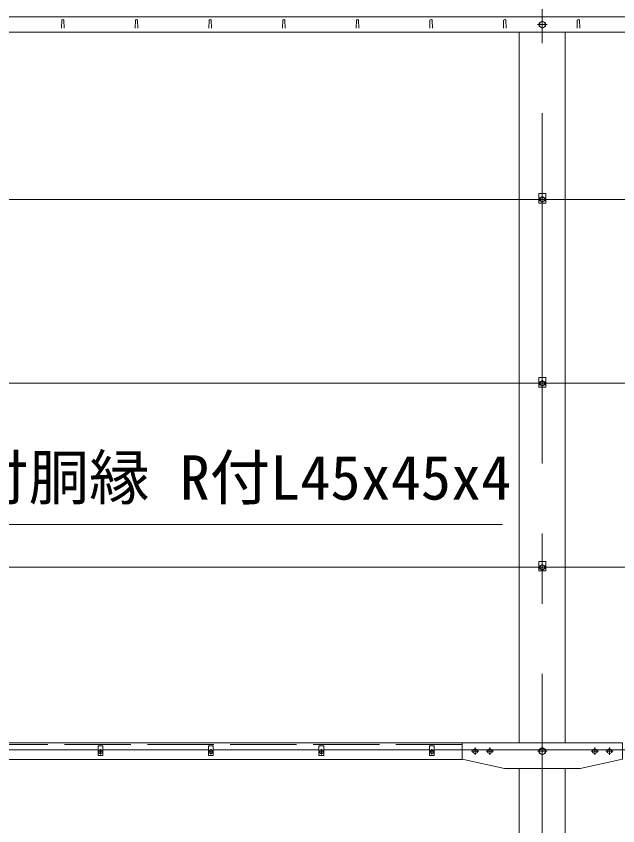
# Model space of a CAD drawing. Units: millimetres at full size; details may follow other scales. Extents: x -10500 to 10500, y -7425 to 7425.
# Drawn here: x -6942 to -5309, y -178 to 2023 of the extents above; entities that cross this region are included whole.
import ezdxf
from ezdxf.enums import TextEntityAlignment as Align

# ---------------------------------------------------------------- set-up
doc = ezdxf.new("R2010")
doc.units = ezdxf.units.MM
doc.header["$LTSCALE"] = 30
doc.linetypes.add('DASHED', pattern=[7.5, 6, -1.5])
doc.linetypes.add('USER1', pattern=[50.8, 31.75, -6.35, 6.35, -6.35])
for name, color, linetype, lineweight in [('0-0_D-STR3', 3, 'Continuous', 13), ('0-1_D-BMK', 2, 'USER1', 13), ('0-2_D-STR1', 1, 'Continuous', 18), ('0-5_D-STR-TXT', 7, 'Continuous', 13)]:
    doc.layers.add(name, color=color, linetype=linetype, lineweight=lineweight)
doc.styles.add('ＭＳ ゴシック', font='')
doc.styles.get('ＭＳ ゴシック').set_extended_font_data('MS Gothic')

msp = doc.modelspace()

# ---------------------------------------------------------------- linework, layer by layer
at = {"layer": '0-0_D-STR3'}
for p, q in [((-5522.09, 2005.09), (-5513.59, 2010)), ((-5522.09, 1995.28), (-5522.09, 2005.09)), ((-5513.59, 1990.37), (-5522.09, 1995.28)), ((-5505.09, 1995.28), (-5513.59, 1990.37)), ((-8496.39, 1525.19), (-1763.59, 1525.19)), ((-5520.09, 1528.94), (-5513.59, 1532.69)), ((-5520.09, 1521.43), (-5520.09, 1528.94)), ((-5513.59, 1517.68), (-5520.09, 1521.43)), ((-5513.59, 1532.69), (-5507.09, 1528.94)), ((-5507.09, 1521.43), (-5513.59, 1517.68)), ((-5507.09, 1528.94), (-5507.09, 1521.43)), ((-8496.39, 1025.19), (-4624.45, 1025.19)), ((-5520.09, 1028.94), (-5513.59, 1032.69)), ((-5520.09, 1021.43), (-5520.09, 1028.94)), ((-5513.59, 1017.68), (-5520.09, 1021.43)), ((-5513.59, 1032.69), (-5507.09, 1028.94)), ((-5507.09, 1021.43), (-5513.59, 1017.68)), ((-5507.09, 1028.94), (-5507.09, 1021.43)), ((-5520.09, 528.94), (-5513.59, 532.69)), ((-5520.09, 521.43), (-5520.09, 528.94)), ((-5513.59, 532.69), (-5507.09, 528.94)), ((-5507.09, 528.94), (-5507.09, 521.43)), ((-8496.39, 525.19), (-1763.59, 525.19)), ((-5513.59, 517.68), (-5520.09, 521.43)), ((-5507.09, 521.43), (-5513.59, 517.68)), ((-5731.09, 48.19), (-5731.09, 3.19)), ((-7007.09, 28.69), (-6720.09, 28.69)), ((-6720.09, 39.69), (-6720.09, 13.69)), ((-6707.09, 39.69), (-6720.09, 39.69)), ((-6707.09, 39.69), (-6707.09, 13.69)), ((-6707.09, 28.69), (-6420.09, 28.69)), ((-6420.09, 39.69), (-6420.09, 13.69)), ((-6407.09, 39.69), (-6420.09, 39.69)), ((-6407.09, 39.69), (-6407.09, 13.69)), ((-6407.09, 28.69), (-6120.09, 28.69)), ((-6120.09, 39.69), (-6120.09, 13.69)), ((-6107.09, 39.69), (-6120.09, 39.69)), ((-6107.09, 39.69), (-6107.09, 13.69)), ((-6107.09, 28.69), (-5820.09, 28.69)), ((-5820.09, 39.69), (-5820.09, 13.69)), ((-5807.09, 39.69), (-5820.09, 39.69)), ((-5807.09, 39.69), (-5807.09, 13.69)), ((-5807.09, 28.69), (-5220.09, 28.69)), ((-5702.59, 28.94), (-5696.09, 32.69)), ((-5702.59, 21.43), (-5702.59, 28.94)), ((-5696.09, 32.69), (-5689.59, 28.94)), ((-5689.59, 28.94), (-5689.59, 21.43)), ((-5662.59, 28.94), (-5656.09, 32.69)), ((-5662.59, 21.43), (-5662.59, 28.94)), ((-5656.09, 32.69), (-5649.59, 28.94)), ((-5649.59, 28.94), (-5649.59, 21.43)), ((-5522.09, 30.09), (-5513.59, 35)), ((-5522.09, 20.28), (-5522.09, 30.09)), ((-5371.09, 32.69), (-5377.59, 28.94)), ((-5377.59, 28.94), (-5377.59, 21.43)), ((-5364.59, 28.94), (-5371.09, 32.69)), ((-5364.59, 21.43), (-5364.59, 28.94)), ((-5331.09, 32.69), (-5337.59, 28.94)), ((-5337.59, 28.94), (-5337.59, 21.43)), ((-5324.59, 28.94), (-5331.09, 32.69)), ((-5324.59, 21.43), (-5324.59, 28.94)), ((-6707.09, 13.69), (-6720.09, 13.69)), ((-6407.09, 13.69), (-6420.09, 13.69)), ((-6107.09, 13.69), (-6120.09, 13.69)), ((-5807.09, 13.69), (-5820.09, 13.69)), ((-5616.09, -21.81), (-5731.09, 3.19)), ((-5696.09, 17.68), (-5702.59, 21.43)), ((-5689.59, 21.43), (-5696.09, 17.68)), ((-5656.09, 17.68), (-5662.59, 21.43)), ((-5649.59, 21.43), (-5656.09, 17.68)), ((-5513.59, 15.37), (-5522.09, 20.28)), ((-5505.09, 20.28), (-5513.59, 15.37)), ((-5377.59, 21.43), (-5371.09, 17.68)), ((-5371.09, 17.68), (-5364.59, 21.43)), ((-5337.59, 21.43), (-5331.09, 17.68)), ((-5331.09, 17.68), (-5324.59, 21.43))]:
    msp.add_line(p, q, dxfattribs=at)
for points in [[(-5513.59, 2010), (-5505.09, 2005.09), (-5505.09, 1995.28)], [(-5504.09, 1541.19), (-5504.09, 1515.19), (-5523.09, 1515.19)], [(-5504.09, 1541.19), (-5523.09, 1541.19), (-5523.09, 1515.19)], [(-5504.09, 1041.19), (-5504.09, 1015.19), (-5523.09, 1015.19)], [(-5504.09, 1041.19), (-5523.09, 1041.19), (-5523.09, 1015.19)], [(-5504.09, 541.19), (-5504.09, 515.19), (-5523.09, 515.19)], [(-5504.09, 541.19), (-5523.09, 541.19), (-5523.09, 515.19)], [(-5731.09, 48.19), (-5296.09, 48.19), (-5296.09, 3.19)], [(-5513.59, 35), (-5505.09, 30.09), (-5505.09, 20.28)], [(-5616.09, -21.81), (-5411.09, -21.81), (-5296.09, 3.19)]]:
    msp.add_lwpolyline(points, dxfattribs=at)
for centre, radius in [((-5513.59, 2000.19), 8.25), ((-5513.59, 1525.19), 6.25), ((-5513.59, 1025.19), 6.25), ((-5513.59, 525.19), 6.25), ((-6713.59, 23.69), 5.25), ((-6413.59, 23.69), 5.25), ((-6113.59, 23.69), 5.25), ((-5813.59, 23.69), 5.25), ((-5696.09, 25.19), 6.25), ((-5656.09, 25.19), 6.25), ((-5513.59, 25.19), 8.25), ((-5371.09, 25.19), 6.25), ((-5331.09, 25.19), 6.25)]:
    msp.add_circle(centre, radius, dxfattribs=at)
at = {"layer": '0-1_D-BMK'}
for p, q in [((-5513.59, -3764.81), (-5513.59, 3173.42)), ((-5500.84, 2000.19), (-5526.34, 2000.19)), ((-5523.59, 1525.19), (-5503.59, 1525.19)), ((-5523.59, 1025.19), (-5503.59, 1025.19)), ((-5523.59, 525.19), (-5503.59, 525.19)), ((-6721.03, 23.69), (-6706.15, 23.69)), ((-6713.59, 31.13), (-6713.59, 16.25)), ((-6421.03, 23.69), (-6406.15, 23.69)), ((-6413.59, 31.13), (-6413.59, 16.25)), ((-6121.03, 23.69), (-6106.15, 23.69)), ((-6113.59, 31.13), (-6113.59, 16.25)), ((-5821.03, 23.69), (-5806.15, 23.69)), ((-5813.59, 31.13), (-5813.59, 16.25)), ((-5706.09, 25.19), (-5686.09, 25.19)), ((-5696.09, 15.19), (-5696.09, 35.19)), ((-5666.09, 25.19), (-5646.09, 25.19)), ((-5656.09, 15.19), (-5656.09, 35.19)), ((-5500.84, 25.19), (-5526.34, 25.19)), ((-5361.09, 25.19), (-5381.09, 25.19)), ((-5371.09, 15.19), (-5371.09, 35.19)), ((-5321.09, 25.19), (-5341.09, 25.19)), ((-5331.09, 15.19), (-5331.09, 35.19))]:
    msp.add_line(p, q, dxfattribs=at)
at = {"layer": '0-2_D-STR1'}
for p, q in [((-8576.09, 2021.19), (-2588.82, 2021.19)), ((-6818.59, 2012.06), (-6819.34, 1990.56)), ((-6812.59, 2012.06), (-6811.84, 1990.56)), ((-6618.59, 2012.06), (-6619.34, 1990.56)), ((-6612.59, 2012.06), (-6611.84, 1990.56)), ((-6418.59, 2012.06), (-6419.34, 1990.56)), ((-6412.59, 2012.06), (-6411.84, 1990.56)), ((-6218.59, 2012.06), (-6219.34, 1990.56)), ((-6212.59, 2012.06), (-6211.84, 1990.56)), ((-6018.59, 2012.06), (-6019.34, 1990.56)), ((-6012.59, 2012.06), (-6011.84, 1990.56)), ((-5818.59, 2012.06), (-5819.34, 1990.56)), ((-5812.59, 2012.06), (-5811.84, 1990.56)), ((-5618.59, 2012.06), (-5619.34, 1990.56)), ((-5612.59, 2012.06), (-5611.84, 1990.56)), ((-5418.59, 2012.06), (-5419.34, 1990.56)), ((-5412.59, 2012.06), (-5411.84, 1990.56)), ((-8576.09, 1980.19), (-2588.82, 1980.19)), ((-5576.09, 1980.19), (-5576.09, 48.19)), ((-5451.09, 48.19), (-5451.09, 1980.19)), ((-5731.09, 47.69), (-8296.09, 47.69)), ((-5731.09, 2.69), (-8298.39, 2.69)), ((-5576.09, -21.81), (-5576.09, -1929.81)), ((-5451.09, -1929.81), (-5451.09, -21.81))]:
    msp.add_line(p, q, dxfattribs=at)
at = {"layer": '0-2_D-STR1', "linetype": 'DASHED'}
msp.add_line((-5731.09, 43.69), (-8296.09, 43.69), dxfattribs=at)
at = {"layer": '0-2_D-STR1'}
for centre in [(-6815.59, 2010.81), (-6615.59, 2010.81), (-6415.59, 2010.81), (-6215.59, 2010.81), (-6015.59, 2010.81), (-5815.59, 2010.81), (-5615.59, 2010.81), (-5415.59, 2010.81)]:
    msp.add_arc(centre, 3.25, 22.61986, 157.38014, dxfattribs=at)
at = {"layer": '0-5_D-STR-TXT'}
msp.add_lwpolyline([(-5621.85, 641.54), (-7366.55, 641.54), (-7552.18, 38.06)], dxfattribs=at)

# ---------------------------------------------------------------- texts
at = {"layer": '0-5_D-STR-TXT', "style": 'ＭＳ ゴシック'}
msp.add_text('孔付胴縁 R付L45x45x4', height=120.3, dxfattribs=at).set_placement((-7236.7, 673), align=Align.BOTTOM_LEFT)

doc.saveas('drawing.dxf')
